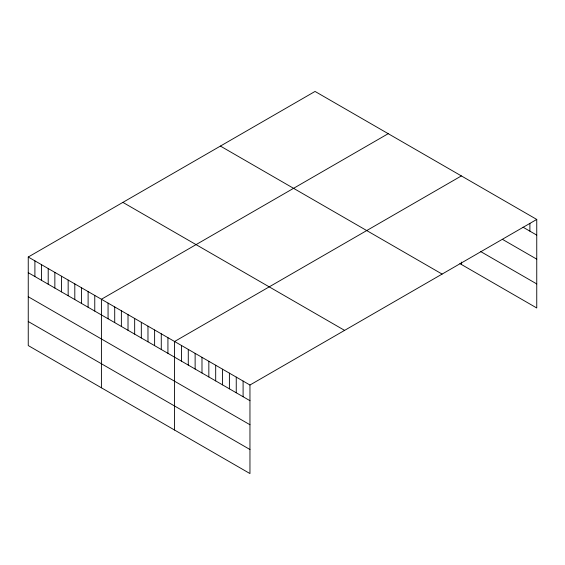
<?xml version="1.0" encoding="UTF-8"?>
<svg xmlns="http://www.w3.org/2000/svg" width="565" height="565" viewBox="0 0 565 565"><rect width="100%" height="100%" fill="white"/><g stroke="black" fill="none" stroke-linecap="round" stroke-linejoin="round"><path stroke-width="0.85" d="M536.75 219.439L249.956 385.019L249.956 473.562L28.25 345.561L28.25 257.019L315.044 91.438L536.75 219.439L536.75 307.981L459.896 263.608M388.212 133.679L101.41 299.259L101.41 387.802M461.372 175.92L174.578 341.5L174.578 430.036M523.042 227.201L536.75 235.111M502.49 239.376L536.75 259.158M480.405 251.404L536.75 283.934M220.406 146.081L442.105 274.082M122.895 202.383L344.594 330.377M28.25 257.019L249.956 385.019M28.25 272.69L249.956 400.691M28.25 296.738L249.956 424.739M28.25 321.513L249.956 449.514M529.899 223.316L529.899 231.156M461.372 262.054L461.372 264.455M243.098 381.064L243.098 396.736M236.248 377.109L236.248 392.774M229.397 373.154L229.397 388.819M222.546 369.199L222.546 384.864M215.689 365.237L215.689 380.909M208.838 361.282L208.838 376.954M201.988 357.327L201.988 372.992M195.13 353.372L195.13 369.037M188.279 349.417L188.279 365.082M181.429 345.455L181.429 361.127M167.925 337.658L167.925 353.33M161.272 333.823L161.272 349.488M154.619 329.981L154.619 345.653M147.974 326.139L147.974 341.811M141.321 322.304L141.321 337.969M134.668 318.462L134.668 334.127M128.015 314.62L128.015 330.292M121.369 310.778L121.369 326.45M114.716 306.943L114.716 322.608M108.063 303.101L108.063 318.773M94.765 295.424L94.765 311.089M88.112 291.582L88.112 307.247M81.459 287.74L81.459 303.412M74.806 283.898L74.806 299.57M68.16 280.063L68.16 295.728M61.507 276.221L61.507 291.893M54.854 272.379L54.854 288.051M48.202 268.545L48.202 284.209M41.556 264.703L41.556 280.367M34.903 260.861L34.903 276.532"/></g></svg>
